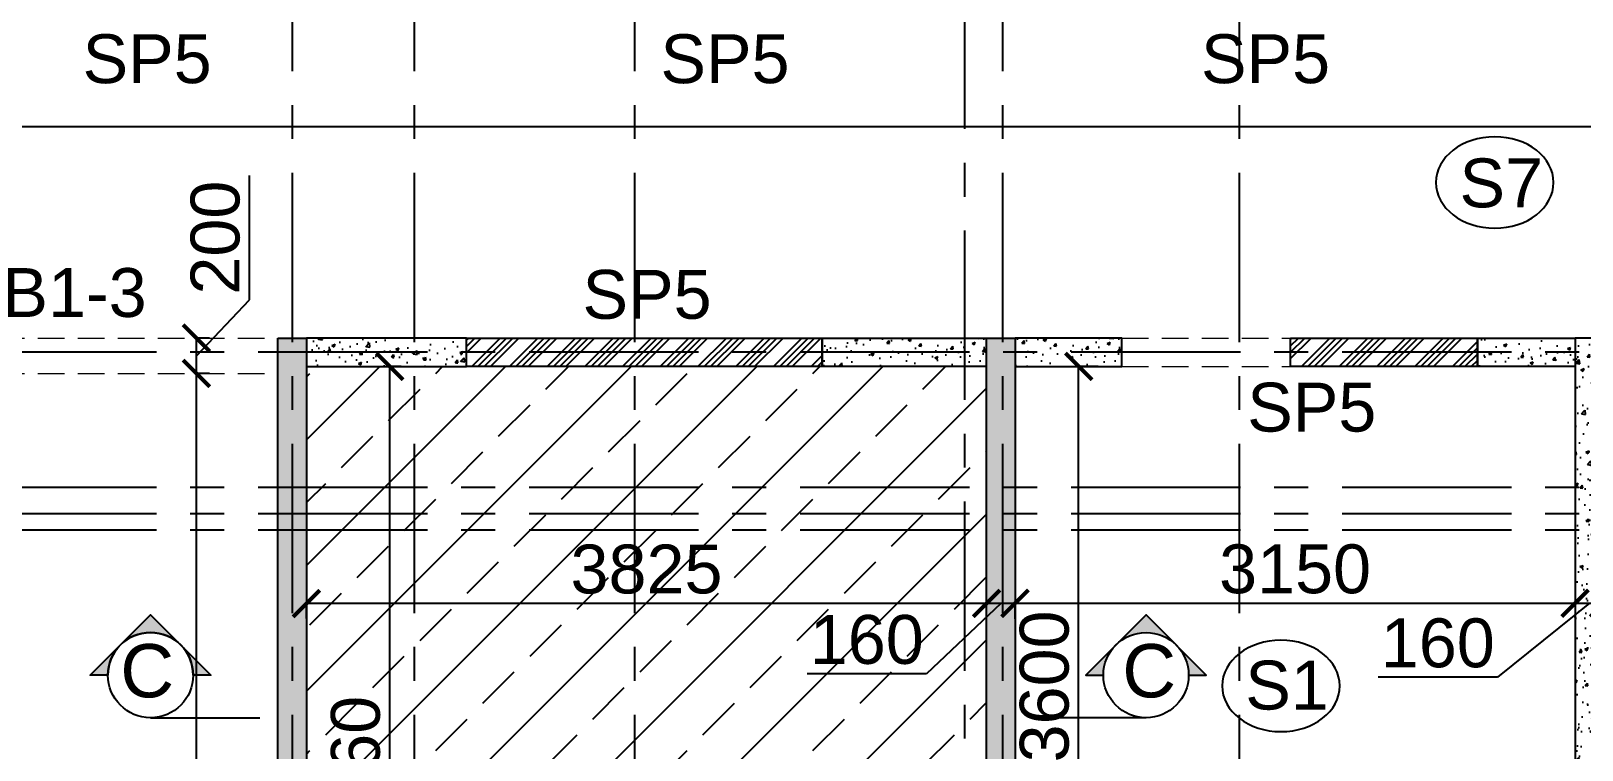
# Model space of a CAD drawing. Header units: inches. Extents: x -1898 to 127651, y -195120 to -109120.
# Drawn here: x 9979 to 18701, y -127268 to -123223 of the extents above; entities that cross this region are included whole.
import ezdxf
from ezdxf.enums import TextEntityAlignment as Align

# ---------------------------------------------------------------- set-up
doc = ezdxf.new("R2010")
doc.units = ezdxf.units.IN
doc.header["$MEASUREMENT"] = 0
doc.linetypes.add('CENTER', pattern=[50.8, 31.75, -6.35, 6.35, -6.35])
doc.linetypes.add('Hidden', pattern=[3, 2, -1])
for name, color, linetype in [('160 R.C. WALL HAT', 8, 'Continuous'), ('160 R.C.WALL', 6, 'Continuous'), ('BEAM TEXT', 4, 'Continuous'), ('DIM', 251, 'Continuous'), ('GRID', 8, 'CENTER'), ('NON STRUC R.C.WALL', 6, 'Continuous'), ('NON.STRUC.R.C.WALLS', 1, 'Continuous'), ('SEC TXT', 11, 'Continuous'), ('Section', 1, 'Continuous'), ('SPANRAL BEAM', 3, 'Continuous'), ('SUNKEN', 8, 'Continuous')]:
    doc.layers.add(name, color=color, linetype=linetype)
for name, color, linetype, lineweight in [('BEAMS', 3, 'Continuous', 0), ('SLAB CIR', 1, 'Continuous', 25), ('SLAB TXT', 3, 'Continuous', 0)]:
    doc.layers.add(name, color=color, linetype=linetype, lineweight=lineweight)
doc.styles.add('T200', font='sanss___.ttf', dxfattribs={"height": 275})
doc.styles.add('T300', font='sanss___.ttf', dxfattribs={"height": 350})
doc.dimstyles.new('T 200', dxfattribs={"dimtxt": 275, "dimasz": 150, "dimexe": 1, "dimexo": 0, "dimgap": 50, "dimtad": 1, "dimdec": 0, "dimrnd": 5, "dimdsep": 46, "dimtxsty": 'T200', "dimblk": 'ARCHTICK', "dimcen": 2.5, "dimdle": 1, "dimclrd": 5, "dimclre": 253, "dimclrt": 1, "dimadec": 0, "dimazin": 0, "dimtfac": 1, "dimtdec": 0, "dimtmove": 2, "dimatfit": 3, "dimfxl": 0, "dimarcsym": 0})
pattern_1 = [(45, (2346260.05, -240371.21), (-106.066017, 106.066017), []), (45, (2346295.4, -240371.21), (-106.066017, 106.066017), []), (45, (2346330.76, -240371.21), (-106.066017, 106.066017), []), (45, (2346366.12, -240371.21), (-106.066017, 106.066017), [])]
pattern_2 = [(50, (2184721.52, 112605.64), (179.315046, -15.688034), [18.75, -206.25]), (355, (2184721.52, 112605.64), (-34.687833, 188.048033), [15, -165]), (100.4514445, (2184736.47, 112604.33), (144.627212, 172.359998), [15.935048, -175.285528]), (46.1842, (2184721.52, 112655.64), (266.810333, -41.37982), [28.125, -309.375]), (96.635635, (2184743.76, 112652.2), (233.665486, 243.52965), [23.902586, -262.92844]), (351.184164, (2184721.52, 112655.64), (233.665486, 243.52965), [22.5, -247.5]), (21, (2184746.52, 112643.14), (149.226763, -100.654723), [18.75, -206.25]), (326, (2184746.52, 112643.14), (60.828833, 181.287511), [15, -165]), (71.451445, (2184758.96, 112634.75), (210.055594, 80.632788), [15.935047, -175.285528]), (37.5, (2184721.524, 112605.64), (3.0399638, 83.2234635), [0, -163, 0, -167.5, 0, -165.625]), (7.5, (2184721.52, 112605.64), (65.7673844, 98.602928), [0, -95.5, 0, -159.25, 0, -63.125]), (327.5, (2184665.774, 112605.64), (133.455609, -5.638718), [0, -62.5, 0, -195, 0, -258.75]), (317.5, (2184640.77, 112605.64), (145.7965423, 25.0262456), [0, -81.25, 0, -129.5, 0, -183.75])]

# ---------------------------------------------------------------- blocks, each defined once
blk = doc.blocks.new('_ARCHTICK')
at = {"color": 0, "linetype": 'ByBlock', "const_width": 0.15}
blk.add_lwpolyline([(-0.5, -0.5), (0.5, 0.5)], dxfattribs=at)
blk = doc.blocks.new('*D29')
at = {"layer": 'Defpoints', "color": 0}
for p in [(15512.4, -126214, 14.7), (18662.4, -126214, 14.7), (18662.4, -126442.3)]:
    blk.add_point(p, dxfattribs=at)
at = {"layer": 'DIM', "color": 253, "lineweight": -2}
for p, q in [((15512.4, -126214), (15512.4, -126443.3)), ((18662.4, -126214), (18662.4, -126443.3))]:
    blk.add_line(p, q, dxfattribs=at)
at = {"layer": 'DIM', "color": 5, "lineweight": -2}
blk.add_line((15511.4, -126442.3), (18663.4, -126442.3), dxfattribs=at)
at = {"layer": 'DIM', "color": 5, "lineweight": -2, "xscale": 150, "yscale": 150, "zscale": 150, "rotation": 180}
blk.add_blockref('_ARCHTICK', (15512.4, -126442.3), dxfattribs=at)
at = {"layer": 'DIM', "color": 5, "lineweight": -2, "xscale": 150, "yscale": 150, "zscale": 150}
blk.add_blockref('_ARCHTICK', (18662.4, -126442.3), dxfattribs=at)
at = {"layer": 'DIM', "color": 1, "insert": (17087.4, -126250.5), "char_height": 275, "attachment_point": 5, "style": 'T200'}
blk.add_mtext('3150', dxfattribs=at)
blk = doc.blocks.new('*D43')
at = {"layer": 'Defpoints', "color": 0}
for p in [(18662.4, -126214, 14.7), (18822.4, -126442.3), (18822.4, -126625.8, 14.7)]:
    blk.add_point(p, dxfattribs=at)
at = {"layer": 'DIM', "color": 253, "lineweight": -2}
for p, q in [((18662.4, -126214), (18662.4, -126443.3)), ((18822.4, -126625.8), (18822.4, -126441.3))]:
    blk.add_line(p, q, dxfattribs=at)
at = {"layer": 'DIM', "color": 5, "lineweight": -2}
for p, q in [((18742.4, -126442.3), (18226.3, -126858.7)), ((18661.4, -126442.3), (18823.4, -126442.3)), ((18226.3, -126858.7), (17554, -126858.7))]:
    blk.add_line(p, q, dxfattribs=at)
at = {"layer": 'DIM', "color": 5, "lineweight": -2, "xscale": 150, "yscale": 150, "zscale": 150, "rotation": 180}
blk.add_blockref('_ARCHTICK', (18662.4, -126442.3), dxfattribs=at)
at = {"layer": 'DIM', "color": 5, "lineweight": -2, "xscale": 150, "yscale": 150, "zscale": 150}
blk.add_blockref('_ARCHTICK', (18822.4, -126442.3), dxfattribs=at)
at = {"layer": 'DIM', "color": 1, "insert": (17890.1, -126666.8), "char_height": 275, "attachment_point": 5, "style": 'T200'}
blk.add_mtext('160', dxfattribs=at)
blk = doc.blocks.new('*D84')
at = {"layer": 'Defpoints', "color": 0}
for p in [(10908.7, -125150.2), (10983.2, -125150.2, 29.5), (11068.6, -139658.8, 14.7)]:
    blk.add_point(p, dxfattribs=at)
at = {"layer": 'DIM', "color": 253, "lineweight": -2}
for p, q in [((10983.2, -125150.2), (10907.7, -125150.2)), ((11068.6, -139658.8), (10907.7, -139658.8))]:
    blk.add_line(p, q, dxfattribs=at)
at = {"layer": 'DIM', "color": 5, "lineweight": -2}
blk.add_line((10908.7, -139659.8), (10908.7, -125149.2), dxfattribs=at)
at = {"layer": 'DIM', "color": 5, "lineweight": -2, "xscale": 150, "yscale": 150, "zscale": 150}
for p, rotation in [((10908.7, -125150.2), 90), ((10908.7, -139658.8), 270)]:
    blk.add_blockref('_ARCHTICK', p, dxfattribs=dict(at, rotation=rotation))
at = {"layer": 'DIM', "color": 1, "insert": (10717, -132404.5), "char_height": 275, "attachment_point": 5, "rotation": 90, "style": 'T200'}
blk.add_mtext('14510', dxfattribs=at)
blk = doc.blocks.new('*D85')
at = {"layer": 'Defpoints', "color": 0}
for p in [(10908.7, -124950.2), (10983.2, -124950.2, 29.5), (10983.2, -125150.2, 29.5)]:
    blk.add_point(p, dxfattribs=at)
at = {"layer": 'DIM', "color": 5, "lineweight": -2}
for p, q in [((11207, -124734.7), (11207, -124036.5)), ((10908.7, -125050.2), (11207, -124734.7)), ((10908.7, -125151.2), (10908.7, -124949.2))]:
    blk.add_line(p, q, dxfattribs=at)
at = {"layer": 'DIM', "color": 253, "lineweight": -2}
for p, q in [((10983.2, -124950.2), (10907.7, -124950.2)), ((10983.2, -125150.2), (10907.7, -125150.2))]:
    blk.add_line(p, q, dxfattribs=at)
at = {"layer": 'DIM', "color": 5, "lineweight": -2, "xscale": 150, "yscale": 150, "zscale": 150}
for p, rotation in [((10908.7, -124950.2), 90), ((10908.7, -125150.2), 270)]:
    blk.add_blockref('_ARCHTICK', p, dxfattribs=dict(at, rotation=rotation))
at = {"layer": 'DIM', "color": 1, "insert": (11015.4, -124385.6), "char_height": 275, "attachment_point": 5, "rotation": 90, "style": 'T200'}
blk.add_mtext('200', dxfattribs=at)
blk = doc.blocks.new('*D100')
at = {"layer": 'Defpoints', "color": 0}
for p in [(11996.5, -125110.2), (12061.1, -125110.2), (12060.7, -129670.2)]:
    blk.add_point(p, dxfattribs=at)
at = {"layer": 'DIM', "color": 253, "lineweight": -2}
for p, q in [((12061.1, -125110.2), (11995.5, -125110.2)), ((12060.7, -129670.2), (11995.5, -129670.2))]:
    blk.add_line(p, q, dxfattribs=at)
at = {"layer": 'DIM', "color": 5, "lineweight": -2}
blk.add_line((11996.5, -129671.2), (11996.5, -125109.2), dxfattribs=at)
at = {"layer": 'DIM', "color": 5, "lineweight": -2, "xscale": 150, "yscale": 150, "zscale": 150}
for p, rotation in [((11996.5, -125110.2), 90), ((11996.5, -129670.2), 270)]:
    blk.add_blockref('_ARCHTICK', p, dxfattribs=dict(at, rotation=rotation))
at = {"layer": 'DIM', "color": 1, "insert": (11804.7, -127390.2), "char_height": 275, "attachment_point": 5, "rotation": 90, "style": 'T200'}
blk.add_mtext('4560', dxfattribs=at)
blk = doc.blocks.new('*D230')
at = {"layer": 'Defpoints', "color": 0}
for p in [(37919.3, -123760.8, 14.7), (37919.3, -123760.8), (5592.4, -123823.3, 14.7)]:
    blk.add_point(p, dxfattribs=at)
at = {"layer": 'DIM', "color": 5, "lineweight": -2}
blk.add_line((5591.4, -123760.8), (37920.3, -123760.8), dxfattribs=at)
at = {"layer": 'DIM', "color": 253, "lineweight": -2}
for p, q in [((5592.4, -123823.3), (5592.4, -123759.8)), ((37919.3, -123760.8), (37919.3, -123759.8))]:
    blk.add_line(p, q, dxfattribs=at)
at = {"layer": 'DIM', "color": 5, "lineweight": -2, "xscale": 150, "yscale": 150, "zscale": 150, "rotation": 180}
blk.add_blockref('_ARCHTICK', (5592.4, -123760.8), dxfattribs=at)
at = {"layer": 'DIM', "color": 5, "lineweight": -2, "xscale": 150, "yscale": 150, "zscale": 150}
blk.add_blockref('_ARCHTICK', (37919.3, -123760.8), dxfattribs=at)
at = {"layer": 'DIM', "color": 1, "insert": (21755.9, -123568.9), "char_height": 275, "attachment_point": 5, "style": 'T200'}
blk.add_mtext('32325', dxfattribs=at)
blk = doc.blocks.new('*D313')
at = {"layer": 'Defpoints', "color": 0}
for p in [(15870.3, -125110.2), (15979.4, -125110.2, 14.7), (15985.3, -128710.2, 14.7)]:
    blk.add_point(p, dxfattribs=at)
at = {"layer": 'DIM', "color": 253, "lineweight": -2}
for p, q in [((15979.4, -125110.2), (15869.3, -125110.2)), ((15985.3, -128710.2), (15869.3, -128710.2))]:
    blk.add_line(p, q, dxfattribs=at)
at = {"layer": 'DIM', "color": 5, "lineweight": -2}
blk.add_line((15870.3, -128711.2), (15870.3, -125109.2), dxfattribs=at)
at = {"layer": 'DIM', "color": 5, "lineweight": -2, "xscale": 150, "yscale": 150, "zscale": 150}
for p, rotation in [((15870.3, -125110.2), 90), ((15870.3, -128710.2), 270)]:
    blk.add_blockref('_ARCHTICK', p, dxfattribs=dict(at, rotation=rotation))
at = {"layer": 'DIM', "color": 1, "insert": (15678.5, -126910.2), "char_height": 275, "attachment_point": 5, "rotation": 90, "style": 'T200'}
blk.add_mtext('3600', dxfattribs=at)
blk = doc.blocks.new('*D315')
at = {"layer": 'Defpoints', "color": 0}
for p in [(15352.4, -126443.3), (15352.4, -126529.2, 14.7), (15512.4, -126529.2, 14.7)]:
    blk.add_point(p, dxfattribs=at)
at = {"layer": 'DIM', "color": 5, "lineweight": -2}
for p, q in [((15432.4, -126443.3), (15014.9, -126839.4)), ((15513.4, -126443.3), (15351.4, -126443.3)), ((15014.9, -126839.4), (14342.7, -126839.4))]:
    blk.add_line(p, q, dxfattribs=at)
at = {"layer": 'DIM', "color": 253, "lineweight": -2}
for p, q in [((15352.4, -126529.2), (15352.4, -126442.3)), ((15512.4, -126529.2), (15512.4, -126442.3))]:
    blk.add_line(p, q, dxfattribs=at)
at = {"layer": 'DIM', "color": 5, "lineweight": -2, "xscale": 150, "yscale": 150, "zscale": 150, "rotation": 180}
blk.add_blockref('_ARCHTICK', (15352.4, -126443.3), dxfattribs=at)
at = {"layer": 'DIM', "color": 5, "lineweight": -2, "xscale": 150, "yscale": 150, "zscale": 150}
blk.add_blockref('_ARCHTICK', (15512.4, -126443.3), dxfattribs=at)
at = {"layer": 'DIM', "color": 1, "insert": (14678.8, -126647.6), "char_height": 275, "attachment_point": 5, "style": 'T200'}
blk.add_mtext('160', dxfattribs=at)
blk = doc.blocks.new('*D316')
at = {"layer": 'Defpoints', "color": 0}
for p in [(11527.4, -126443.3), (11527.4, -126527.6, 14.7), (15352.4, -126529.2, 14.7)]:
    blk.add_point(p, dxfattribs=at)
at = {"layer": 'DIM', "color": 5, "lineweight": -2}
blk.add_line((15353.4, -126443.3), (11526.4, -126443.3), dxfattribs=at)
at = {"layer": 'DIM', "color": 253, "lineweight": -2}
for p, q in [((11527.4, -126527.6), (11527.4, -126442.3)), ((15352.4, -126529.2), (15352.4, -126442.3))]:
    blk.add_line(p, q, dxfattribs=at)
at = {"layer": 'DIM', "color": 5, "lineweight": -2, "xscale": 150, "yscale": 150, "zscale": 150, "rotation": 180}
blk.add_blockref('_ARCHTICK', (11527.4, -126443.3), dxfattribs=at)
at = {"layer": 'DIM', "color": 5, "lineweight": -2, "xscale": 150, "yscale": 150, "zscale": 150}
blk.add_blockref('_ARCHTICK', (15352.4, -126443.3), dxfattribs=at)
at = {"layer": 'DIM', "color": 1, "insert": (13439.9, -126251.5), "char_height": 275, "attachment_point": 5, "style": 'T200'}
blk.add_mtext('3825', dxfattribs=at)

msp = doc.modelspace()

# ---------------------------------------------------------------- hatches: boundary and pattern name
at = {"layer": '160 R.C. WALL HAT'}
h = msp.add_hatch(dxfattribs=at)
h.set_pattern_fill('AR-CONC', color=256, scale=25)
h.set_pattern_definition([(50, (2190496.52, 105085.64), (179.315046, -15.688034), [18.75, -206.25]), (355, (2190496.52, 105085.64), (-34.687833, 188.048033), [15, -165]), (100.4514445, (2190511.47, 105084.33), (144.627212, 172.359998), [15.935048, -175.285528]), (46.1842, (2190496.52, 105135.64), (266.810333, -41.37982), [28.125, -309.375]), (96.635635, (2190518.76, 105132.2), (233.665486, 243.52965), [23.902586, -262.92844]), (351.184164, (2190496.52, 105135.64), (233.665486, 243.52965), [22.5, -247.5]), (21, (2190521.52, 105123.14), (149.226763, -100.654723), [18.75, -206.25]), (326, (2190521.52, 105123.14), (60.828833, 181.287511), [15, -165]), (71.451445, (2190533.96, 105114.75), (210.055594, 80.632788), [15.935047, -175.285528]), (37.5, (2190496.524, 105085.64), (3.0399638, 83.2234635), [0, -163, 0, -167.5, 0, -165.625]), (7.5, (2190496.52, 105085.64), (65.7673844, 98.602928), [0, -95.5, 0, -159.25, 0, -63.125]), (327.5, (2190440.774, 105085.64), (133.455609, -5.638718), [0, -62.5, 0, -195, 0, -258.75]), (317.5, (2190415.77, 105085.64), (145.7965423, 25.0262456), [0, -81.25, 0, -129.5, 0, -183.75])])
h.paths.add_polyline_path([(11527.4, -124950.2), (11367.4, -124950.2), (11367.4, -129670.2), (11527.4, -129670.2)])
h = msp.add_hatch(dxfattribs=at)
h.set_pattern_fill('AR-CONC', color=256, scale=25)
h.set_pattern_definition(pattern_2)
h.paths.add_polyline_path([(12427.4, -124950.2), (12427.4, -125110.2), (11527.4, -125110.2), (11527.4, -124950.2)])
h = msp.add_hatch(dxfattribs=at)
h.set_pattern_fill('AR-CONC', color=256, scale=25)
h.set_pattern_definition([(50, (2193881.52, 110645.64), (179.315046, -15.688034), [18.75, -206.25]), (355, (2193881.52, 110645.64), (-34.687833, 188.048033), [15, -165]), (100.4514445, (2193896.47, 110644.33), (144.627212, 172.359998), [15.935048, -175.285528]), (46.1842, (2193881.52, 110695.64), (266.810333, -41.37982), [28.125, -309.375]), (96.635635, (2193903.76, 110692.2), (233.665486, 243.52965), [23.902586, -262.92844]), (351.184164, (2193881.52, 110695.64), (233.665486, 243.52965), [22.5, -247.5]), (21, (2193906.52, 110683.14), (149.226763, -100.654723), [18.75, -206.25]), (326, (2193906.52, 110683.14), (60.828833, 181.287511), [15, -165]), (71.451445, (2193918.96, 110674.75), (210.055594, 80.632788), [15.935047, -175.285528]), (37.5, (2193881.524, 110645.64), (3.0399638, 83.2234635), [0, -163, 0, -167.5, 0, -165.625]), (7.5, (2193881.52, 110645.64), (65.7673844, 98.602928), [0, -95.5, 0, -159.25, 0, -63.125]), (327.5, (2193825.774, 110645.64), (133.455609, -5.638718), [0, -62.5, 0, -195, 0, -258.75]), (317.5, (2193800.77, 110645.64), (145.7965423, 25.0262456), [0, -81.25, 0, -129.5, 0, -183.75])])
h.paths.add_polyline_path([(15352.4, -124950.2), (14427.4, -124950.2), (14427.4, -125110.2), (15352.4, -125110.2)])
h = msp.add_hatch(dxfattribs=at)
h.set_pattern_fill('AR-CONC', color=256, scale=25)
h.set_pattern_definition([(50, (2194481.52, 105085.64), (179.315046, -15.688034), [18.75, -206.25]), (355, (2194481.52, 105085.64), (-34.687833, 188.048033), [15, -165]), (100.4514445, (2194496.47, 105084.33), (144.627212, 172.359998), [15.935048, -175.285528]), (46.1842, (2194481.52, 105135.64), (266.810333, -41.37982), [28.125, -309.375]), (96.635635, (2194503.76, 105132.2), (233.665486, 243.52965), [23.902586, -262.92844]), (351.184164, (2194481.52, 105135.64), (233.665486, 243.52965), [22.5, -247.5]), (21, (2194506.52, 105123.14), (149.226763, -100.654723), [18.75, -206.25]), (326, (2194506.52, 105123.14), (60.828833, 181.287511), [15, -165]), (71.451445, (2194518.96, 105114.75), (210.055594, 80.632788), [15.935047, -175.285528]), (37.5, (2194481.524, 105085.64), (3.0399638, 83.2234635), [0, -163, 0, -167.5, 0, -165.625]), (7.5, (2194481.52, 105085.64), (65.7673844, 98.602928), [0, -95.5, 0, -159.25, 0, -63.125]), (327.5, (2194425.774, 105085.64), (133.455609, -5.638718), [0, -62.5, 0, -195, 0, -258.75]), (317.5, (2194400.77, 105085.64), (145.7965423, 25.0262456), [0, -81.25, 0, -129.5, 0, -183.75])])
h.paths.add_polyline_path([(15512.4, -124950.2), (15352.4, -124950.2), (15352.4, -130670.2), (15512.4, -130670.2)])
h = msp.add_hatch(dxfattribs=at)
h.set_pattern_fill('AR-CONC', color=256, scale=25)
h.set_pattern_definition([(50, (2194641.52, 110645.64), (179.315046, -15.688034), [18.75, -206.25]), (355, (2194641.52, 110645.64), (-34.687833, 188.048033), [15, -165]), (100.4514445, (2194656.47, 110644.33), (144.627212, 172.359998), [15.935048, -175.285528]), (46.1842, (2194641.52, 110695.64), (266.810333, -41.37982), [28.125, -309.375]), (96.635635, (2194663.76, 110692.2), (233.665486, 243.52965), [23.902586, -262.92844]), (351.184164, (2194641.52, 110695.64), (233.665486, 243.52965), [22.5, -247.5]), (21, (2194666.52, 110683.14), (149.226763, -100.654723), [18.75, -206.25]), (326, (2194666.52, 110683.14), (60.828833, 181.287511), [15, -165]), (71.451445, (2194678.96, 110674.75), (210.055594, 80.632788), [15.935047, -175.285528]), (37.5, (2194641.524, 110645.64), (3.0399638, 83.2234635), [0, -163, 0, -167.5, 0, -165.625]), (7.5, (2194641.52, 110645.64), (65.7673844, 98.602928), [0, -95.5, 0, -159.25, 0, -63.125]), (327.5, (2194585.774, 110645.64), (133.455609, -5.638718), [0, -62.5, 0, -195, 0, -258.75]), (317.5, (2194560.77, 110645.64), (145.7965423, 25.0262456), [0, -81.25, 0, -129.5, 0, -183.75])])
h.paths.add_polyline_path([(16112.4, -124950.2), (15512.4, -124950.2), (15512.4, -125110.2), (16112.4, -125110.2)])
h = msp.add_hatch(dxfattribs=at)
h.set_pattern_fill('AR-CONC', color=256, scale=25)
h.set_pattern_definition(pattern_2)
h.paths.add_polyline_path([(18112.4, -124950.2), (18112.4, -125110.2), (18662.4, -125110.2), (18662.4, -124950.2)])
h = msp.add_hatch(dxfattribs=at)
h.set_pattern_fill('AR-CONC', color=256, scale=25)
h.set_pattern_definition([(50, (2197791.52, 105945.64), (179.315046, -15.688034), [18.75, -206.25]), (355, (2197791.52, 105945.64), (-34.687833, 188.048033), [15, -165]), (100.4514445, (2197806.47, 105944.33), (144.627212, 172.359998), [15.935048, -175.285528]), (46.1842, (2197791.52, 105995.64), (266.810333, -41.37982), [28.125, -309.375]), (96.635635, (2197813.76, 105992.2), (233.665486, 243.52965), [23.902586, -262.92844]), (351.184164, (2197791.52, 105995.64), (233.665486, 243.52965), [22.5, -247.5]), (21, (2197816.52, 105983.14), (149.226763, -100.654723), [18.75, -206.25]), (326, (2197816.52, 105983.14), (60.828833, 181.287511), [15, -165]), (71.451445, (2197828.96, 105974.75), (210.055594, 80.632788), [15.935047, -175.285528]), (37.5, (2197791.524, 105945.64), (3.0399638, 83.2234635), [0, -163, 0, -167.5, 0, -165.625]), (7.5, (2197791.52, 105945.64), (65.7673844, 98.602928), [0, -95.5, 0, -159.25, 0, -63.125]), (327.5, (2197735.774, 105945.64), (133.455609, -5.638718), [0, -62.5, 0, -195, 0, -258.75]), (317.5, (2197710.77, 105945.64), (145.7965423, 25.0262456), [0, -81.25, 0, -129.5, 0, -183.75])])
h.paths.add_polyline_path([(18662.4, -128910.2), (18822.4, -128910.2), (18822.4, -124950.2), (18662.4, -124950.2)])
at = {"layer": 'NON STRUC R.C.WALL'}
h = msp.add_hatch(dxfattribs=at)
h.set_pattern_fill('ANSI34', color=1, scale=200)
h.set_pattern_definition(pattern_1)
h.paths.add_polyline_path([(12427.4, -124950.2), (14427.4, -124950.2), (14427.4, -125110.2), (12427.4, -125110.2)])
h = msp.add_hatch(dxfattribs=at)
h.set_pattern_fill('ANSI34', color=1, scale=200)
h.set_pattern_definition(pattern_1)
h.paths.add_polyline_path([(17062.4, -124950.2), (18112.4, -124950.2), (18112.4, -125110.2), (17062.4, -125110.2)])
at = {"layer": 'Section'}
h = msp.add_hatch(color=30, dxfattribs=at)
edge = h.paths.add_edge_path()
edge.add_line((10411.2, -126846.3), (10311.9, -126846.3))
edge.add_line((10311.9, -126846.3), (10650.9, -126507.3))
edge.add_line((10650.9, -126507.3), (10989.9, -126846.3))
edge.add_line((10989.9, -126846.3), (10890.6, -126846.3))
edge.add_arc((10650.9, -126846.3), 239.7, 0, 180)
h = msp.add_hatch(color=30, dxfattribs=at)
edge = h.paths.add_edge_path()
edge.add_line((16488.8, -126846.3), (16588.1, -126846.3))
edge.add_line((16588.1, -126846.3), (16249.1, -126507.3))
edge.add_line((16249.1, -126507.3), (15910.1, -126846.3))
edge.add_line((15910.1, -126846.3), (16009.4, -126846.3))
edge.add_arc((16249.1, -126846.3), 239.7, 0, 180, ccw=False)
at = {"layer": 'SUNKEN'}
h = msp.add_hatch(dxfattribs=at)
h.set_pattern_fill('ANSI33', color=256, scale=2000)
h.set_pattern_definition([(45, (2365682.36, -269575.83), (-353.55339, 353.55339), []), (45, (2366035.9, -269575.83), (-353.55339, 353.55339), [250, -125])])
h.paths.add_polyline_path([(11527.4, -130670.2), (15352.4, -130670.2), (15352.4, -125110.2), (11527.4, -125110.2)])

# ---------------------------------------------------------------- linework, layer by layer
at = {"layer": '160 R.C.WALL', "elevation": 14.7}
for points in [[(11367.4, -124950.2), (11527.4, -124950.2), (11527.4, -129670.2), (11367.4, -129670.2)], [(15352.4, -124950.2), (15512.4, -124950.2), (15512.4, -130670.2), (15352.4, -130670.2)], [(18662.4, -128910.2), (18822.4, -128910.2), (18822.4, -124950.2), (18662.4, -124950.2)]]:
    msp.add_lwpolyline(points, close=True, dxfattribs=at)
at = {"layer": '160 R.C.WALL'}
for points, elevation in [([(11527.4, -125110.2), (12427.4, -125110.2), (12427.4, -124950.2), (11527.4, -124950.2)], 0), ([(15352.4, -125110.2), (14427.4, -125110.2), (14427.4, -124950.2), (15372.4, -124950.2)], 14.7), ([(15512.4, -125110.2), (16112.4, -125110.2), (16112.4, -124950.2), (15512.4, -124950.2)], 14.7), ([(18662.4, -125110.2), (18112.4, -125110.2), (18112.4, -124950.2), (18662.4, -124950.2)], 14.7)]:
    msp.add_lwpolyline(points, dxfattribs=dict(at, elevation=elevation))
at = {"layer": 'BEAMS', "linetype": 'Hidden', "ltscale": 75}
for p, q in [((9567.4, -124950.2, 29.5), (11367.4, -124950.2, 29.5)), ((12427.4, -124950.2), (14427.4, -124950.2, 14.7)), ((16112.4, -124950.2, 14.7), (18112.4, -124950.2, 14.7)), ((9567.4, -125150.2, 29.5), (11367.4, -125150.2, 29.5)), ((12427.4, -125110.2), (14427.4, -125110.2, 14.7)), ((16112.4, -125110.2, 14.7), (18112.4, -125110.2, 14.7))]:
    msp.add_line(p, q, dxfattribs=at)
at = {"layer": 'GRID', "ltscale": 30}
for p, q in [((11447.4, -111829.1, 14.7), (11447.4, -143550.6, 14.7)), ((12132.4, -111829.1, 14.7), (12132.4, -143550.6, 14.7)), ((13372.6, -111829.1, 14.7), (13372.6, -143550.6, 14.7)), ((15442.4, -111829.1, 14.7), (15442.4, -143550.6, 14.7)), ((16772.4, -111829.1, 14.7), (16772.4, -143550.6, 14.7)), ((15227.4, -112153.9, 14.7), (15227.4, -143550.6, 14.7)), ((86883.8, -125030.2, 14.7), (1190.2, -125030.2, 14.7)), ((86883.8, -125790.2, 14.7), (1084.7, -125790.2, 14.7)), ((86883.8, -125939.8, 14.7), (0, -125939.8, 14.7)), ((86883.8, -126030.2, 14.7), (1000.5, -126030.2, 14.7))]:
    msp.add_line(p, q, dxfattribs=at)
at = {"layer": 'NON.STRUC.R.C.WALLS'}
msp.add_lwpolyline([(12427.4, -124950.2), (14427.4, -124950.2), (14427.4, -125110.2), (12427.4, -125110.2)], close=True, dxfattribs=at)
at = {"layer": 'NON.STRUC.R.C.WALLS', "elevation": 14.7}
msp.add_lwpolyline([(17062.4, -124950.2), (18112.4, -124950.2), (18112.4, -125110.2), (17062.4, -125110.2)], close=True, dxfattribs=at)
at = {"layer": 'Section', "color": 30}
for p, q in [((10650.9, -127086), (11265.4, -127086)), ((16249.1, -127086), (15634.6, -127086))]:
    msp.add_line(p, q, dxfattribs=at)
for points in [[(10411.2, -126846.3), (10311.9, -126846.3), (10650.9, -126507.3), (10989.9, -126846.3), (10890.6, -126846.3, 1)], [(16488.8, -126846.3), (16588.1, -126846.3), (16249.1, -126507.3), (15910.1, -126846.3), (16009.4, -126846.3, -1)]]:
    msp.add_lwpolyline(points, format="xyb", close=True, dxfattribs=at)
for centre in [(10650.9, -126846.3), (16249.1, -126846.3)]:
    msp.add_circle(centre, 239.7, dxfattribs=at)
at = {"layer": 'SLAB CIR', "extrusion": (0, 0, -1)}
for centre, major_axis in [((18210.4, -124075.3), (331, 0)), ((17008.1, -126907.1, -0.7), (-331, 0))]:
    msp.add_ellipse(centre, major_axis=major_axis, ratio=0.77685, dxfattribs=at)

# ---------------------------------------------------------------- texts
at = {"layer": 'BEAM TEXT', "style": 'T300'}
msp.add_text('B1-3', height=275, dxfattribs=at).set_placement((9817.7, -124831.8))
at = {"layer": 'SEC TXT', "color": 4, "style": 'T300'}
for p in [(10631.9, -126821.8), (16266.9, -126821.8)]:
    msp.add_text('C', height=300, dxfattribs=at).set_placement(p, align=Align.MIDDLE_CENTER)
at = {"layer": 'SLAB TXT', "style": 'T300'}
for s, p in [('S7', (18012, -124215.1)), ('S1', (16807.4, -127040))]:
    msp.add_text(s, height=275, dxfattribs=at).set_placement(p)
at = {"layer": 'SPANRAL BEAM', "style": 'T300'}
for p in [(10268.6, -123516.6), (13518.2, -123516.6), (16558.2, -123516.6), (13080, -124842), (16818.2, -125476.6)]:
    msp.add_text('SP5', height=275, dxfattribs=at).set_placement(p)

# ---------------------------------------------------------------- dimensions: what is measured, and where the dimension line sits
at = {"layer": 'DIM'}
for base, p1, p2, picture, middle in [((37919.3, -123760.8), (5592.4, -123823.3, 14.7), (37919.3, -123760.8, 14.7), '*D230', (21755.9, -123568.9)), ((18662.4, -126442.3), (15512.4, -126214, 14.7), (18662.4, -126214, 14.7), '*D29', (17087.4, -126250.5))]:
    dim = msp.add_linear_dim(base=base, p1=p1, p2=p2, dimstyle='T 200', dxfattribs=at)
    dim.commit()
    dim.dimension.update_dxf_attribs({"geometry": picture, "text_midpoint": middle})
dim = msp.add_linear_dim(base=(10908.7, -124950.2), p1=(10983.2, -125150.2, 29.5), p2=(10983.2, -124950.2, 29.5), angle=90, dimstyle='T 200', override={"dimtmove": 1}, dxfattribs=at)
dim.commit()
dim.dimension.update_dxf_attribs({"geometry": '*D85', "text_midpoint": (11207, -124684.7), "dimtype": 160})
for base, p1, p2, picture, middle in [((10908.7, -125150.2), (11068.6, -139658.8, 14.7), (10983.2, -125150.2, 29.5), '*D84', (10717, -132404.5)), ((11996.5, -125110.2), (12060.7, -129670.2), (12061.1, -125110.2), '*D100', (11804.7, -127390.2)), ((15870.3, -125110.2), (15985.3, -128710.2, 14.7), (15979.4, -125110.2, 14.7), '*D313', (15678.5, -126910.2))]:
    dim = msp.add_linear_dim(base=base, p1=p1, p2=p2, angle=90, dimstyle='T 200', dxfattribs=at)
    dim.commit()
    dim.dimension.update_dxf_attribs({"geometry": picture, "text_midpoint": middle})
dim = msp.add_linear_dim(base=(11527.4, -126443.3), p1=(15352.4, -126529.2, 14.7), p2=(11527.4, -126527.6, 14.7), dimstyle='T 200', override={"dimtmove": 1}, dxfattribs=at)
dim.commit()
dim.dimension.update_dxf_attribs({"geometry": '*D316', "text_midpoint": (13439.9, -126251.5)})
for base, p1, p2, picture, middle in [((18822.4, -126442.3), (18662.4, -126214, 14.7), (18822.4, -126625.8, 14.7), '*D43', (18176.3, -126858.7)), ((15352.4, -126443.3), (15512.4, -126529.2, 14.7), (15352.4, -126529.2, 14.7), '*D315', (14964.9, -126839.4))]:
    dim = msp.add_linear_dim(base=base, p1=p1, p2=p2, dimstyle='T 200', override={"dimtmove": 1}, dxfattribs=at)
    dim.commit()
    dim.dimension.update_dxf_attribs({"geometry": picture, "text_midpoint": middle, "dimtype": 160})

doc.saveas('drawing.dxf')
